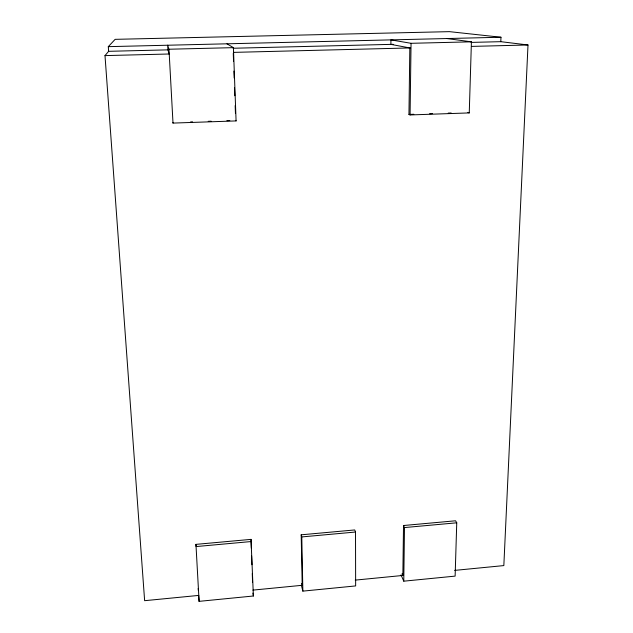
<?xml version="1.0" encoding="UTF-8"?>
<svg xmlns="http://www.w3.org/2000/svg" width="633" height="633" viewBox="0 0 633 633"><rect width="100%" height="100%" fill="white"/><g stroke="black" fill="none" stroke-linecap="round" stroke-linejoin="round"><path stroke-width="0.95" d="M401.037 574.851L403.767 581.181L455.127 576.117L456.749 522.803L455.578 520.785L403.514 525.517L402.857 575.452L402.082 573.672M408.95 114.438L409.828 47.95L390.901 44.373L390.933 39.879L411.054 43.305L471.419 41.825L469.251 112.911L410.081 114.945L408.95 114.438L413.855 114.264M403.767 581.181L404.495 527.566L403.514 525.517M410.081 114.945L411.054 43.305M454.629 570.396L503.836 565.586L528.001 44.983L500.798 41.675L500.972 37.244L449.485 31.65L115.143 39.341L108.298 46.652L108.631 51.313L104.999 55.609L144.633 600.693L198.762 595.408M199.11 601.35L253.39 596.001L251.016 539.371L195.945 544.372L199.11 601.35L198.651 595.447M301.403 585.398L302.859 591.127L355.651 585.921L355.517 532.029L354.725 529.948L301.189 534.814L302.21 585.296L301.727 583.412M252.884 590.114L302.091 585.303M355.232 580.113L403.458 575.397M251.404 541.524L196.119 546.564L195.945 544.372M301.189 534.814L301.783 536.926L355.517 532.029M404.495 527.566L456.749 522.803M190.573 121.924L192.535 121.853M208.233 121.314L211.177 121.212M226.875 120.674L229.819 120.579M429.57 113.726L432.513 113.631M448.227 113.085L451.171 112.991M172.912 122.525L173.007 123.087L236.085 120.919L233.419 47.649L226.978 43.812M169.169 53.995L167.911 49.857L167.658 45.228L168.971 49.232L233.419 47.649M108.631 51.313L167.903 49.857M233.094 48.25L393.125 44.318M471.166 42.403L500.798 41.675M104.999 55.609L169.24 53.995M233.482 52.381L410.39 47.934M471.672 46.399L528.001 44.983M108.298 46.652L500.972 37.244M446.795 38.542L471.419 41.825M467.866 112.413L469.251 112.911M235.705 120.373L236.085 120.919M252.899 593.097L253.39 596.001M198.121 588.563L198.351 590.565M168.971 49.232L173.007 123.087M233.261 53.37L233.553 61.259M233.909 71.11L234.163 78.009M234.519 87.86L234.811 95.741M235.167 105.592L235.46 113.473M251.016 539.371L251.333 548.154M251.618 555.964L251.942 564.747M252.258 573.53L252.583 582.313M301.783 536.926L302.859 591.127"/></g></svg>
